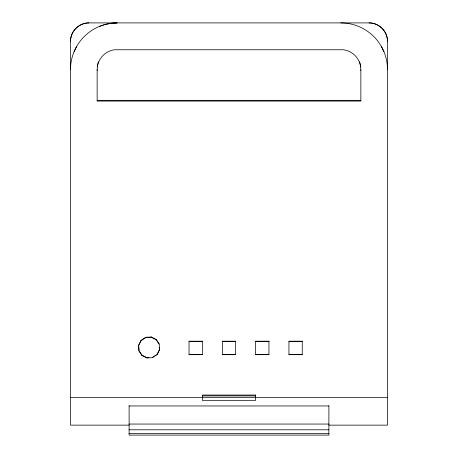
<?xml version="1.0" encoding="UTF-8"?>
<svg xmlns="http://www.w3.org/2000/svg" width="458" height="458" viewBox="0 0 458 458"><rect width="100%" height="100%" fill="white"/><g stroke="black" fill="none" stroke-linecap="round" stroke-linejoin="round"><path stroke-width="0.69" d="M97.142 70.44L97.371 66.215A19.992 19.986 0 0 1 98.481 61.784M129.11 425.133L70.503 425.133L70.503 41.352C70.355 31.482 79.091 22.751 88.955 22.9L369.045 22.9C378.909 22.751 387.645 31.482 387.497 41.352L387.497 425.133L328.89 425.133M74.059 51.72L76.761 46.247M159.521 349.786L159.201 344.061L156.178 339.452L151.249 336.956L145.741 337.277L141.133 340.323L138.654 345.24L138.969 350.954L141.997 355.522L146.921 357.979L152.428 357.664L157.042 354.664L159.521 349.786L159.413 347.679M138.654 345.498L141.133 340.323M157.042 354.664L159.521 349.528M141.133 340.62L145.741 337.62L151.249 337.311L156.178 339.767L159.201 344.061M153.527 356.599L152.428 357.664M154.621 355.906L156.264 354.864M99.323 26.455L105.111 24.492L111.099 23.301L117.191 22.9A46.687 46.67 0 0 0 70.503 69.57M147.613 357.566L148.987 357.486M97.142 100.336L360.858 100.336M189.045 341.485L202.362 341.485M222.342 341.485L235.658 341.485M255.638 341.485L268.955 341.485M288.935 341.485L302.251 341.485M189.045 354.383L202.362 354.383M222.342 354.383L235.658 354.383M255.638 354.383L268.955 354.383M288.935 354.383L302.251 354.383M202.362 395.912L255.638 395.912M70.503 397.527L387.497 397.527M129.11 405.96L328.89 405.96M129.11 424.051L328.89 424.051M129.11 429.787L328.89 429.787M129.11 433.468L328.89 433.468M141.528 354.515L141.997 355.208L146.308 357.303M138.654 345.24L138.969 350.685L141.161 353.971M381.239 46.247L383.941 51.72M360.858 70.44L360.629 66.215A19.992 19.986 0 0 0 359.519 61.784M360.858 69.696L360.858 101.081L97.142 101.081L97.142 69.696M328.89 405.57L328.89 435.1L129.11 435.1L129.11 405.57M156.178 339.452L156.178 339.767M151.249 336.956L151.249 337.311M146.921 357.601L146.921 357.979M145.741 337.277L145.741 337.62M141.997 355.208L141.997 355.522M360.629 66.96A19.992 19.986 0 0 0 343.42 49.756L114.58 49.756A19.992 19.986 0 0 0 97.371 66.96M340.809 22.9A46.687 46.687 0 0 1 387.497 69.587M369.045 22.9A18.452 18.452 0 0 1 387.497 41.352M70.503 41.352A18.452 18.452 0 0 1 88.955 22.9M202.362 341.199L189.045 341.199L189.045 354.675L202.362 354.675L202.362 341.199M235.658 341.199L222.342 341.199L222.342 354.675L235.658 354.675L235.658 341.199M268.955 341.199L255.638 341.199L255.638 354.675L268.955 354.675L268.955 341.199M302.251 341.199L288.935 341.199L288.935 354.675L302.251 354.675L302.251 341.199M255.638 395.059L202.362 395.059L202.362 400.332L255.638 400.332L255.638 395.059"/></g></svg>
